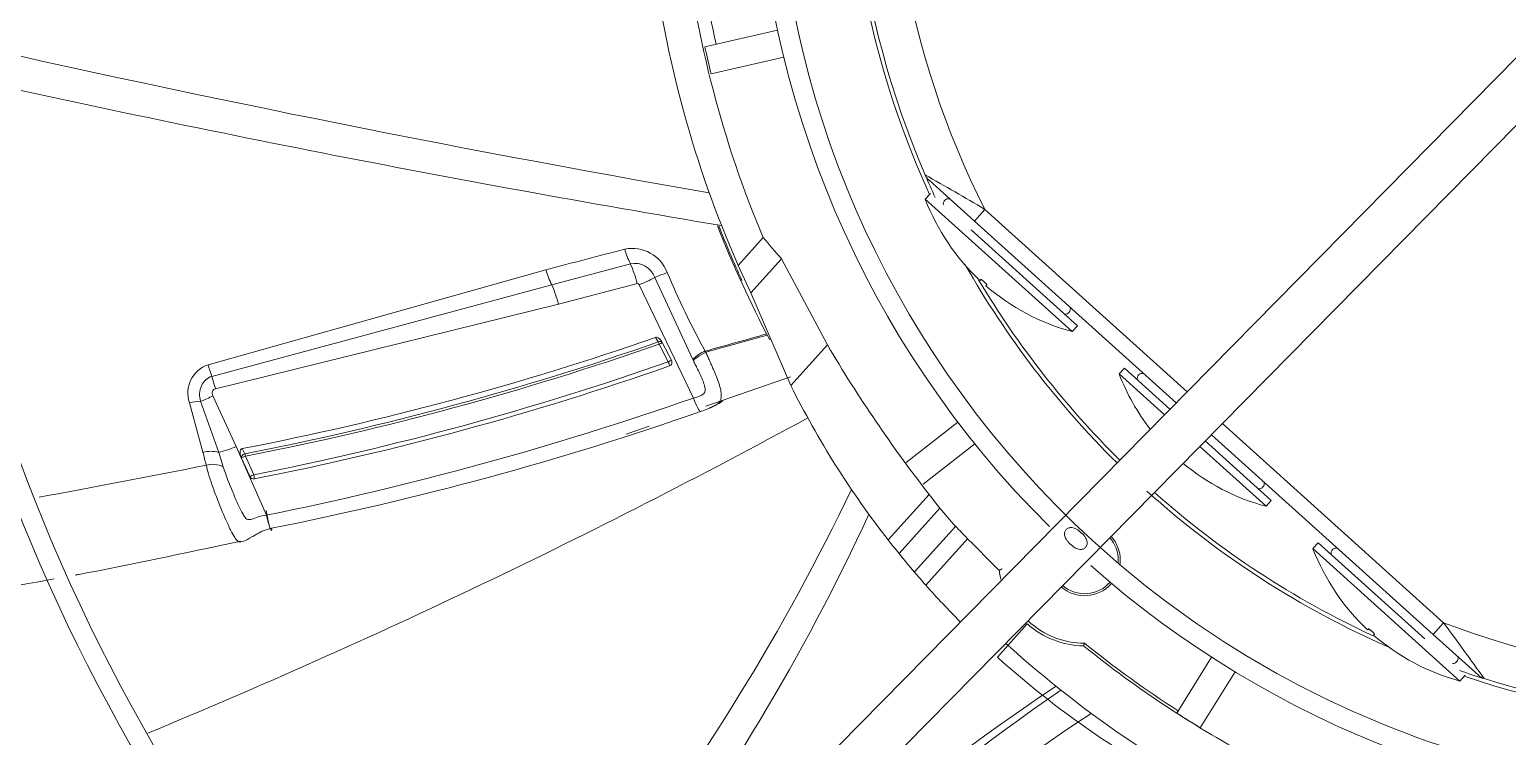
# Model space of a CAD drawing. Header units: millimetres. Extents: x 113490 to 142599, y -20467 to 115.
# Drawn here: x 129887.5 to 130074.4, y -10404.9 to -10315.6 of the extents above; entities that cross this region are included whole.
import ezdxf

# ---------------------------------------------------------------- set-up
doc = ezdxf.new("R2010")
doc.units = ezdxf.units.MM
doc.layers.add('DV3_0', color=7, linetype='Continuous')

msp = doc.modelspace()

# ---------------------------------------------------------------- linework, layer by layer
at = {"layer": 'DV3_0', "color": 7, "linetype": 'Continuous', "lineweight": 15}
for p, q in [((130091.2, -10303.23), (129757.6, -10641.53)), ((129758.45, -10649.21), (130096.11, -10306.79)), ((129972.89, -10317.75), (129982.09, -10315.63)), ((129973.68, -10321.16), (129982.87, -10319.04)), ((130001.24, -10334.62), (130006.97, -10339.78)), ((130001.43, -10336.28), (130000.76, -10337.02)), ((130019.34, -10353.75), (130000.76, -10337.02)), ((130006.97, -10339.78), (130032.49, -10362.76)), ((129977.09, -10345.38), (129980.26, -10341.86)), ((130006.57, -10340.9), (130020.01, -10353.01)), ((129910.03, -10357.93), (129952.78, -10345.94)), ((129953.51, -10347.83), (129963.46, -10345.17)), ((129977.09, -10345.38), (129978.68, -10348.85)), ((129978.68, -10348.85), (129982.57, -10344.53)), ((129982.57, -10344.53), (129988.38, -10355.43)), ((129910.52, -10359.41), (129953.51, -10347.83)), ((129954.36, -10350.29), (129964.34, -10347.68)), ((129964.59, -10347.82), (129971.43, -10362.14)), ((129966.55, -10346.92), (129971.35, -10357.27)), ((130007.79, -10347.15), (130007.68, -10347.28)), ((130008.53, -10347.82), (130008.42, -10347.95)), ((129978.68, -10348.85), (129983.75, -10360.57)), ((129910.96, -10360.96), (129954.36, -10350.29)), ((130019.34, -10353.75), (130020.01, -10353.01)), ((129966.64, -10354.48), (129966.99, -10355.06)), ((129967.1, -10355.34), (129968.25, -10357.56)), ((129967.49, -10355.13), (129968.65, -10357.36)), ((129973, -10356.34), (129980.78, -10354.19)), ((129972.92, -10356.2), (129973, -10356.34)), ((130025.96, -10358.36), (130025.29, -10359.1)), ((130031.02, -10364.26), (130025.29, -10359.1)), ((130025.96, -10358.36), (130031.72, -10363.55)), ((129973.02, -10363.18), (129983.7, -10359.45)), ((129909.39, -10369), (129907.68, -10362.74)), ((129911.38, -10369.01), (129909.09, -10362.55)), ((129913.6, -10368.27), (129910.64, -10361.85)), ((129962.93, -10366.69), (129965.85, -10365.68)), ((129998.33, -10370.3), (130004.88, -10365.18)), ((130036.96, -10366.78), (130065, -10392.03)), ((129917.41, -10376.95), (129913.6, -10368.27)), ((129914.67, -10369.19), (129914.34, -10368.53)), ((130000.48, -10373.05), (130007.04, -10367.94)), ((130043.87, -10375.83), (130035.48, -10368.28)), ((130036.18, -10367.57), (130044.54, -10375.09)), ((129911.95, -10370.82), (129911.38, -10369.01)), ((129915.3, -10372.04), (129914.24, -10369.68)), ((129914.75, -10369.5), (129914.67, -10369.19)), ((129915.81, -10371.84), (129914.75, -10369.5)), ((129997.45, -10381.8), (130002.6, -10376.08)), ((130043.87, -10375.83), (130044.54, -10375.09)), ((129999.39, -10384.13), (130004.59, -10378.36)), ((130050.48, -10380.44), (130049.81, -10381.18)), ((130068.39, -10397.91), (130049.81, -10381.18)), ((130050.48, -10380.44), (130063.96, -10392.57)), ((130056.84, -10391.32), (130056.73, -10391.44)), ((130057.58, -10391.99), (130057.47, -10392.11)), ((130065, -10392.03), (130070.73, -10397.19)), ((130032.58, -10401.96), (130036.99, -10394.91)), ((130035.55, -10403.81), (130039.96, -10396.76)), ((130068.39, -10397.91), (130069.06, -10397.17))]:
    msp.add_line(p, q, dxfattribs=at)
at = {"layer": 'DV3_0', "color": 7, "linetype": 'Continuous', "lineweight": 20}
for p, q in [((130008.31, -10338.3), (130006.97, -10339.78)), ((130008.31, -10338.3), (130033.9, -10361.34)), ((129983.75, -10360.57), (129988.38, -10355.43)), ((129971.35, -10357.27), (129971.44, -10357.44)), ((129910.96, -10360.96), (129910.52, -10359.41)), ((130038.36, -10365.36), (130066.34, -10390.54)), ((129996.08, -10380.08), (130001.25, -10374.33)), ((130000.83, -10385.78), (130006.11, -10379.92)), ((130009.89, -10394.89), (130013.67, -10390.68)), ((130066.34, -10390.54), (130065, -10392.03))]:
    msp.add_line(p, q, dxfattribs=at)
at = {"layer": 'DV3_0', "color": 7, "linetype": 'Continuous', "lineweight": 15}
for centre, radius, start, end in [((130105.24, -10288.99), 236, 136.9648, 225.2631), ((130105.24, -10288.99), 233.5, 136.5342, 225.7814), ((130105.24, -10288.99), 126, 138.321, 225.2028), ((130105.24, -10288.99), 123.5, 137.2092, 226.1082), ((130105.24, -10288.99), 114.25, 138.4114, 204.5312), ((130105.24, -10288.99), 113.75, 138.4247, 203.2684), ((130105.24, -10288.99), 134, 185.9991, 192.2517), ((130105.24, -10288.99), 135.7, 186.2429, 202.9304), ((130105.24, -10288.99), 140, 186.7677, 203.7505), ((130303.03, -8443.29), 1921.39, 257.09501, 260.12283), ((130279, -8524.72), 1840.9, 257.29812, 260.49472), ((130105.24, -10288.99), 113.75, 203.2684, 204.8619), ((130026.48, -10327.15), 27.54, 201.0085, 226.9598), ((130003.71, -10337.61), 0.667, 79.7797, 190.9881), ((130105.24, -10288.99), 140.5, 201.4447, 207.9333), ((130172.84, -11165.93), 849, 104.32746, 105.02193), ((129963.68, -10347.99), 4.76, 21.054, 101.4068), ((129971.79, -10340.87), 9.37, 195.2266, 207.3152), ((129947.19, -10352.31), 17.76, 15.1013, 23.7012), ((130105.24, -10288.99), 114.25, 209.5268, 225.4011), ((129964.39, -10347.89), 0.214, 20.6173, 102.1279), ((129958.31, -10331.46), 17.52, 290.9793, 298.0441), ((129980.92, -10380.11), 36.17, 110.7332, 113.4154), ((130066.7, -10304.69), 107, 202.8771, 208.7791), ((130105.24, -10288.99), 113.75, 210.7758, 225.4011), ((130026.48, -10327.15), 27.54, 229.0402, 254.9915), ((130018.45, -10350.88), 0.667, 265.0119, 16.2203), ((129843.32, -9999.86), 375.45, 280.903, 289.1752), ((129842.7, -9998.9), 377.22, 280.9994, 289.2376), ((129842.52, -9998.64), 377.82, 281.0213, 289.2522), ((129962.63, -10356.99), 4.77, 20.2814, 23.8803), ((129963.66, -10348.28), 7.85, 295.9732, 299.2402), ((129830.2, -9829.22), 545.97, 285.1539, 286.0016), ((130143.94, -10263.3), 180.8, 210.6348, 217.8853), ((129974, -10368.47), 12.33, 115.7189, 117.7905), ((129968.21, -10357.62), 0.508, 291.3094, 30.1339), ((129975, -10360.96), 5.2, 113.6404, 134.7432), ((129930.69, -10351.94), 21.51, 196.1751, 200.3404), ((129842.59, -9999.49), 379.48, 281.1244, 289.338), ((129842.83, -9999.87), 379.59, 281.0963, 289.3173), ((130051, -10349.23), 27.54, 201.0085, 217.7319), ((130028.23, -10359.69), 0.667, 79.7797, 190.9881), ((130087.5, -10308.69), 116, 206.5688, 217.984), ((129909.07, -10367.67), 5.11, 89.8539, 105.7858), ((129904.97, -10351.39), 11.9, 290.2544, 298.4853), ((129835.84, -9973.56), 411.56, 281.4306, 289.2353), ((129569.11, -9598.83), 871.89, 292.47447, 298.55652), ((129840.27, -9985.04), 401.17, 281.1822, 289.2163), ((129908.54, -10356.79), 12.54, 283.0422, 293.7544), ((129663.8, -10430.28), 253.12, 13.6296, 14.0098), ((129910.63, -10373.47), 2.95, 63.5122, 106.4126), ((130051, -10349.23), 27.54, 230.2425, 254.9915), ((130105.24, -10288.99), 114.25, 251.4688, 315.4011), ((130105.24, -10288.99), 113.75, 252.7316, 315.4011), ((129914.67, -10369.62), 2.5, 284.762, 297.2571), ((129915.8, -10371.83), 0.539, 202.2597, 278.6721), ((129737.65, -10251.98), 281.46, 322.3809, 334.3771), ((130105.24, -10288.99), 114.25, 228, 246.3522), ((130105.24, -10288.99), 113.75, 228.4247, 245.1492), ((130042.97, -10372.96), 0.667, 265.0119, 16.2203), ((130105.24, -10288.99), 134.6, 220.315, 221.6017), ((130105.24, -10288.99), 123.5, 226.1082, 316.2428), ((129892.63, -10382.19), 25.42, 9.2717, 13.3033), ((129744.74, -10261.51), 274.32, 322.858, 335.1381), ((130020.93, -10382.63), 4.25, 0, 41.5341), ((130020.93, -10382.63), 4.5, 0, 41.7492), ((130206.15, -10183.4), 280.42, 224.4915, 225.6493), ((130075.52, -10371.31), 27.54, 201.0085, 226.9598), ((130052.76, -10381.77), 0.667, 79.7797, 190.9881), ((130087.5, -10308.69), 116, 219.0732, 220.5703), ((130105.24, -10288.99), 126, 228.4752, 270), ((130020.93, -10382.63), 4.25, 354.8173, 0), ((130020.93, -10382.63), 4.5, 352.604, 0), ((130021.04, -10382.49), 11.02, 187.4586, 193.6287), ((130020.93, -10382.63), 4.25, 229.2681, 318.9663), ((130087.5, -10308.69), 116, 221.6524, 224.7912), ((130020.93, -10382.63), 4.5, 229.0529, 318), ((130020.93, -10382.63), 10.84, 228, 269.251), ((130020.93, -10382.63), 10.5, 226.9653, 269.8902), ((130075.52, -10371.31), 27.54, 229.0402, 254.9915), ((130105.24, -10288.99), 140.5, 227.8486, 244.7865), ((130105.24, -10288.99), 134.34, 231.0499, 242.2199), ((130105.24, -10288.99), 134, 230.9991, 237.2517), ((130067.5, -10395.04), 0.667, 265.0119, 16.2203), ((130087.5, -10308.69), 116, 228, 244.5279), ((130105.24, -10288.99), 113.75, 251.0766, 252.7316), ((130147.13, -10595.17), 235.59, 123.4411, 140.5553), ((130153.53, -10598.04), 240.79, 124.2777, 140.9245), ((130147.36, -10594.58), 229.92, 123.1154, 140.531), ((130102.83, -10292.85), 129.77, 237.2273, 238.7727)]:
    msp.add_arc(centre, radius, start, end, dxfattribs=at)
at = {"layer": 'DV3_0', "color": 7, "linetype": 'Continuous', "lineweight": 20}
for centre, radius, start, end in [((130105.24, -10288.99), 108.75, 138.5638, 206.9605), ((129630.71, -10983.54), 747.61, 59.66409, 60.33376), ((130105.24, -10288.99), 140.35, 201.48, 204.54), ((129963.66, -10342.86), 11.3, 195.8192, 206.1296), ((129964.01, -10347.81), 2.69, 19.2233, 101.7863), ((129933.74, -10356.01), 21.4, 15.5074, 22.4675), ((129911.31, -10361.54), 3.83, 109.5683, 198.3828), ((130105.24, -10288.99), 108.75, 249.0395, 315.4011), ((129910.37, -10372.65), 3.77, 74.5426, 104.9674), ((129469.44, -10829.63), 741, 35.66326, 36.33889)]:
    msp.add_arc(centre, radius, start, end, dxfattribs=at)
at = {"layer": 'DV3_0', "color": 7, "linetype": 'Continuous', "lineweight": 15}
for centre, major_axis, ratio, start_param, end_param in [((129977.23, -10318.54), (-4.91, 21.26), 0.186545, 1.490488, 1.651105), ((141709.75, 2657.76), (-11716.76, -13012.77), 0.087151, -0.011968, -0.009675), ((130296.34, -10083.76), (-278.19, -308.96), 0.561586, -0.106694, -0.097329), ((130295.36, -10070.06), (-283.73, -315.12), 0.561586, -0.041148, -0.032008), ((130248.9, -10128.91), (-239.26, -265.73), 0.561585, -0.098855, -0.087977), ((130252.24, -10125.52), (-242.46, -269.28), 0.561586, -0.0731, -0.062386)]:
    msp.add_ellipse(centre, major_axis=major_axis, ratio=ratio, start_param=start_param, end_param=end_param, dxfattribs=at)
at = {"layer": 'DV3_0', "color": 7, "linetype": 'Continuous', "lineweight": 20}
msp.add_rational_spline([(130000.74, -10333.93), (130000.86, -10334.2), (130001.03, -10334.43), (130001.24, -10334.62)], [1.03194473008, 1.06000282083, 1.10654415877, 1.17156874389], degree=3, dxfattribs=at)
at = {"layer": 'DV3_0', "color": 7, "linetype": 'Continuous', "lineweight": 15}
for points, knots in [([(130008.2, -10347.45), (130008.18, -10347.43), (130008.15, -10347.41), (130008.1, -10347.36), (130008.04, -10347.32), (130007.98, -10347.27), (130007.92, -10347.22), (130007.87, -10347.19), (130007.83, -10347.16), (130007.8, -10347.15), (130007.79, -10347.15), (130007.79, -10347.15)], [0, 0, 0, 0, 0.083334, 0.166303, 0.249826, 0.374984, 0.50015, 0.626605, 0.751629, 0.877407, 1, 1, 1, 1]), ([(130007.79, -10347.15), (130007.79, -10347.15), (130007.79, -10347.15), (130007.81, -10347.15), (130007.83, -10347.16), (130007.87, -10347.19), (130007.92, -10347.22), (130007.98, -10347.27), (130008.05, -10347.32), (130008.12, -10347.38), (130008.17, -10347.43), (130008.2, -10347.45)], [0, 0, 0, 0, 0.081654, 0.164063, 0.248595, 0.373578, 0.500083, 0.625199, 0.750404, 0.875284, 1, 1, 1, 1]), ([(130008.53, -10347.82), (130008.53, -10347.82), (130008.53, -10347.82), (130008.53, -10347.8), (130008.52, -10347.78), (130008.49, -10347.75), (130008.45, -10347.7), (130008.4, -10347.64), (130008.34, -10347.58), (130008.27, -10347.51), (130008.22, -10347.47), (130008.2, -10347.45)], [0, 0, 0, 0, 0.081654, 0.164063, 0.248595, 0.373578, 0.500083, 0.625199, 0.750404, 0.875284, 1, 1, 1, 1]), ([(130008.2, -10347.45), (130008.21, -10347.46), (130008.24, -10347.49), (130008.29, -10347.54), (130008.34, -10347.59), (130008.4, -10347.64), (130008.45, -10347.7), (130008.49, -10347.75), (130008.52, -10347.79), (130008.53, -10347.81), (130008.53, -10347.82), (130008.53, -10347.82)], [0, 0, 0, 0, 0.083334, 0.166303, 0.249826, 0.374984, 0.50015, 0.626605, 0.751629, 0.877407, 1, 1, 1, 1]), ([(129966.64, -10354.48), (129966.65, -10354.48), (129966.68, -10354.47), (129966.72, -10354.46), (129966.83, -10354.47), (129966.96, -10354.52), (129967.1, -10354.62), (129967.24, -10354.75), (129967.38, -10354.92), (129967.45, -10355.06), (129967.49, -10355.13)], [0, 0, 0, 0, 0.030234, 0.058964, 0.114513, 0.29395, 0.425226, 0.573003, 0.78247, 1, 1, 1, 1]), ([(129973, -10356.34), (129972.59, -10356.55), (129972.21, -10356.78), (129971.65, -10357.18), (129971.47, -10357.35), (129971.43, -10357.44)], [0, 0, 0, 0, 0.5, 0.5, 1, 1, 1, 1]), ([(129971.43, -10357.44), (129971.46, -10357.49), (129971.51, -10357.6), (129971.66, -10357.89), (129972.05, -10358.66), (129972.49, -10359.57), (129972.81, -10360.43), (129972.94, -10360.99), (129972.93, -10361.4), (129972.68, -10361.68), (129972.39, -10361.85), (129972.05, -10361.98), (129971.71, -10362.07), (129971.53, -10362.12), (129971.43, -10362.14)], [0, 0, 0, 0, 0.02368, 0.055134, 0.146901, 0.419077, 0.547071, 0.626034, 0.739727, 0.790956, 0.847617, 0.916748, 0.957154, 1, 1, 1, 1]), ([(129973, -10356.34), (129973.02, -10356.38), (129973.08, -10356.52), (129973.21, -10356.83), (129973.4, -10357.25), (129973.61, -10357.72), (129973.81, -10358.17), (129974.1, -10358.85), (129974.44, -10359.66), (129974.75, -10360.54), (129974.94, -10361.3), (129974.98, -10361.91), (129974.9, -10362.37), (129974.74, -10362.66), (129974.53, -10362.87), (129974.29, -10363.03), (129974.02, -10363.18), (129973.74, -10363.31), (129973.47, -10363.43), (129973.19, -10363.54), (129972.9, -10363.65), (129972.61, -10363.76), (129972.41, -10363.83), (129972.31, -10363.86)], [0, 0, 0, 0, 0.009928, 0.038187, 0.086065, 0.128368, 0.173611, 0.221721, 0.333708, 0.4307, 0.523864, 0.609938, 0.679298, 0.734389, 0.768329, 0.802966, 0.839055, 0.867424, 0.894844, 0.92156, 0.947823, 0.973884, 1, 1, 1, 1]), ([(129968.25, -10357.56), (129968.26, -10357.59), (129968.28, -10357.63), (129968.3, -10357.7), (129968.33, -10357.76), (129968.34, -10357.81), (129968.35, -10357.86), (129968.36, -10357.89), (129968.38, -10357.95), (129968.4, -10358.02), (129968.4, -10358.08), (129968.4, -10358.09), (129968.39, -10358.09)], [0, 0, 0, 0, 0.111745, 0.210356, 0.296478, 0.371095, 0.435337, 0.490326, 0.537093, 0.704877, 0.85208, 1, 1, 1, 1]), ([(129972.31, -10363.86), (129972.28, -10363.87), (129972.24, -10363.83), (129972.13, -10363.67), (129972.06, -10363.54), (129971.81, -10363.07), (129971.62, -10362.62), (129971.43, -10362.14)], [0, 0, 0, 0, 0.25, 0.25, 0.5, 0.5, 1, 1, 1, 1]), ([(129973.48, -10363.38), (129973.5, -10363.37), (129973.57, -10363.34), (129973.69, -10363.29), (129973.85, -10363.22), (129974.01, -10363.15), (129974.16, -10363.08), (129974.31, -10363), (129974.68, -10362.81), (129974.97, -10362.62), (129975.17, -10362.44)], [0.1038005, 0.1038005, 0.1038005, 0.1038005, 0.1096647, 0.1280995, 0.1467041, 0.1655182, 0.1845779, 0.2039156, 0.2235604, 0.3323669, 0.3323669, 0.3323669, 0.3323669]), ([(129914.24, -10369.68), (129914.23, -10369.65), (129914.2, -10369.59), (129914.16, -10369.49), (129914.12, -10369.34), (129914.09, -10369.16), (129914.08, -10368.96), (129914.1, -10368.77), (129914.17, -10368.62), (129914.26, -10368.56), (129914.31, -10368.54), (129914.33, -10368.54), (129914.34, -10368.53)], [0, 0, 0, 0, 0.082806, 0.165389, 0.247981, 0.443632, 0.593737, 0.72295, 0.893556, 0.952815, 0.977811, 1, 1, 1, 1]), ([(129914.24, -10369.68), (129914.22, -10369.61), (129914.26, -10369.51), (129914.42, -10369.33), (129914.54, -10369.24), (129914.67, -10369.19)], [0, 0, 0, 0, 0.5, 0.5, 1, 1, 1, 1]), ([(129914.75, -10369.5), (129914.63, -10369.55), (129914.51, -10369.6), (129914.32, -10369.67), (129914.26, -10369.69), (129914.24, -10369.68)], [0, 0, 0, 0, 0.5, 0.5, 1, 1, 1, 1]), ([(129918.07, -10378.6), (129917.88, -10378.64), (129917.52, -10378.73), (129917, -10378.93), (129916.51, -10379.17), (129916.03, -10379.44), (129915.33, -10379.85), (129914.5, -10380.32), (129913.89, -10380.37), (129913.47, -10379.91), (129913, -10379.08), (129912.43, -10377.89), (129911.79, -10376.39), (129911.15, -10374.8), (129910.56, -10373.18), (129910.1, -10371.81), (129909.89, -10370.99), (129909.8, -10370.63)], [0, 0, 0, 0, 0.030083, 0.06022, 0.09129, 0.124177, 0.159748, 0.249736, 0.339928, 0.392765, 0.470283, 0.571382, 0.657141, 0.764818, 0.86227, 0.939772, 1, 1, 1, 1]), ([(129917.41, -10376.95), (129916.65, -10376.97), (129916.03, -10377.32), (129915.32, -10377.53), (129915.12, -10377.54), (129914.86, -10377.4), (129914.8, -10377.33), (129914.66, -10377.15), (129914.56, -10377.01), (129914.26, -10376.48), (129914.04, -10376.03), (129913.59, -10375.07), (129913.37, -10374.55), (129912.71, -10372.97), (129912.29, -10371.88), (129911.95, -10370.82)], [0, 0, 0, 0, 0.25, 0.25, 0.375, 0.375, 0.4375, 0.4375, 0.5, 0.5, 0.625, 0.625, 0.75, 0.75, 1, 1, 1, 1]), ([(129915.81, -10371.84), (129915.84, -10371.98), (129915.87, -10372.12), (129915.9, -10372.31), (129915.9, -10372.37), (129915.88, -10372.37)], [0, 0, 0, 0, 0.5, 0.5, 1, 1, 1, 1]), ([(129918.07, -10378.6), (129918.11, -10378.98), (129918.05, -10379), (129917.79, -10378.34), (129917.58, -10377.66), (129917.41, -10376.95)], [0, 0, 0, 0, 0.5, 0.5, 1, 1, 1, 1]), ([(130021.02, -10381.03), (130020.98, -10381.07), (130020.89, -10381.15), (130020.64, -10381.27), (130020.24, -10381.31), (130019.79, -10381.13), (130019.4, -10380.87), (130019.08, -10380.6), (130018.8, -10380.3), (130018.53, -10379.93), (130018.35, -10379.52), (130018.38, -10379.13), (130018.49, -10378.89), (130018.57, -10378.8), (130018.61, -10378.75)], [0, 0, 0, 0, 0.040717, 0.082601, 0.183674, 0.325225, 0.413967, 0.5088, 0.602375, 0.688214, 0.822702, 0.918959, 0.959862, 1, 1, 1, 1]), ([(130018.61, -10378.75), (130018.65, -10378.71), (130018.74, -10378.63), (130018.98, -10378.52), (130019.39, -10378.48), (130019.82, -10378.66), (130020.22, -10378.93), (130020.63, -10379.28), (130021.04, -10379.74), (130021.28, -10380.27), (130021.25, -10380.66), (130021.14, -10380.89), (130021.06, -10380.98), (130021.02, -10381.03)], [0, 0, 0, 0, 0.040646, 0.082274, 0.181944, 0.323646, 0.41357, 0.509807, 0.690903, 0.824258, 0.919018, 0.959797, 1, 1, 1, 1]), ([(129893.23, -10384.53), (129893.38, -10384.5), (129900.2, -10383.22), (129906.66, -10381.83), (129914.16, -10380.22)], [0.879264, 0.879264, 0.879264, 0.879264, 0.8819151, 1, 1, 1, 1]), ([(129783.56, -10409.41), (129785.58, -10408.62), (129793.98, -10405.44), (129809.51, -10400.34), (129830.31, -10395.23), (129851.65, -10391.37), (129871.6, -10388.2), (129884.74, -10386.07), (129890.58, -10385.01)], [0.2428611, 0.2428611, 0.2428611, 0.2428611, 0.2795611, 0.3948142, 0.5195556, 0.6421753, 0.7617357, 0.8637565, 0.8637565, 0.8637565, 0.8637565]), ([(130057.24, -10391.61), (130057.23, -10391.6), (130057.19, -10391.57), (130057.15, -10391.53), (130057.09, -10391.48), (130057.03, -10391.43), (130056.97, -10391.38), (130056.92, -10391.35), (130056.88, -10391.33), (130056.85, -10391.31), (130056.84, -10391.32), (130056.84, -10391.32)], [0, 0, 0, 0, 0.083334, 0.166303, 0.249826, 0.374984, 0.50015, 0.626605, 0.751629, 0.877407, 1, 1, 1, 1]), ([(130056.84, -10391.32), (130056.84, -10391.32), (130056.84, -10391.31), (130056.86, -10391.32), (130056.88, -10391.33), (130056.92, -10391.35), (130056.97, -10391.38), (130057.03, -10391.43), (130057.1, -10391.49), (130057.17, -10391.55), (130057.22, -10391.59), (130057.24, -10391.61)], [0, 0, 0, 0, 0.081654, 0.164063, 0.248595, 0.373578, 0.500083, 0.625199, 0.750404, 0.875284, 1, 1, 1, 1]), ([(130057.58, -10391.99), (130057.58, -10391.98), (130057.58, -10391.98), (130057.58, -10391.97), (130057.56, -10391.94), (130057.54, -10391.91), (130057.5, -10391.86), (130057.45, -10391.81), (130057.38, -10391.74), (130057.32, -10391.68), (130057.27, -10391.63), (130057.24, -10391.61)], [0, 0, 0, 0, 0.081654, 0.164063, 0.248595, 0.373578, 0.500083, 0.625199, 0.750404, 0.875284, 1, 1, 1, 1]), ([(130057.24, -10391.61), (130057.26, -10391.63), (130057.29, -10391.66), (130057.34, -10391.7), (130057.39, -10391.75), (130057.45, -10391.81), (130057.5, -10391.86), (130057.54, -10391.91), (130057.57, -10391.95), (130057.58, -10391.98), (130057.58, -10391.98), (130057.58, -10391.99)], [0, 0, 0, 0, 0.083334, 0.166303, 0.249826, 0.374984, 0.50015, 0.626605, 0.751629, 0.877407, 1, 1, 1, 1])]:
    msp.add_open_spline(points, degree=3, knots=knots, dxfattribs=at)
for points, degree in [([(129966.99, -10355.06), (129967.1, -10355.01), (129967.34, -10354.97), (129967.47, -10355.06), (129967.49, -10355.13)], 3), ([(129909.8, -10370.63), (129902.7, -10372.04), (129895.66, -10373.39), (129888.67, -10374.68)], 3), ([(130010.49, -10383.74), (130010.3, -10383.83), (130010.12, -10383.92)], 2), ([(130020.91, -10393.13), (130020.85, -10393.3), (130020.79, -10393.47)], 2), ([(130071.47, -10397.61), (130071.2, -10397.53), (130070.94, -10397.38), (130070.73, -10397.19)], 3)]:
    msp.add_open_spline(points, degree=degree, dxfattribs=at)
at = {"layer": 'DV3_0', "color": 7, "linetype": 'Continuous', "lineweight": 20}
for points, knots in [([(129909.09, -10362.55), (129908.89, -10361.91), (129908.93, -10361.2), (129909.45, -10360.03), (129909.94, -10359.57), (129910.52, -10359.41)], [0, 0, 0, 0, 0.5, 0.5, 1, 1, 1, 1]), ([(129910.64, -10361.85), (129910.55, -10361.67), (129910.53, -10361.47), (129910.62, -10361.22), (129910.67, -10361.14), (129910.79, -10361.02), (129910.87, -10360.98), (129910.96, -10360.96)], [0, 0, 0, 0, 0.5, 0.5, 0.75, 0.75, 1, 1, 1, 1])]:
    msp.add_open_spline(points, degree=3, knots=knots, dxfattribs=at)

doc.saveas('drawing.dxf')
